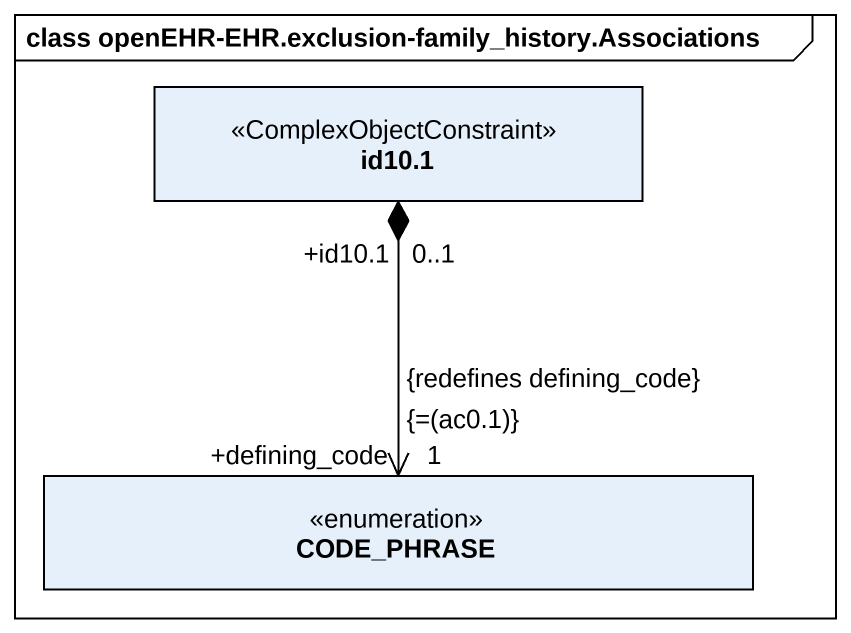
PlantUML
@startuml
mainframe class openEHR-EHR.exclusion-family_history.Associations
hide circle
hide empty members
class "id10.1" as id10_1 <<ComplexObjectConstraint>>
enum CODE_PHRASE
id10_1 "+id10.1\n0..1" *--> "+defining_code\n1\n{=(ac0.1)}\n{redefines defining_code}" CODE_PHRASE
@enduml
